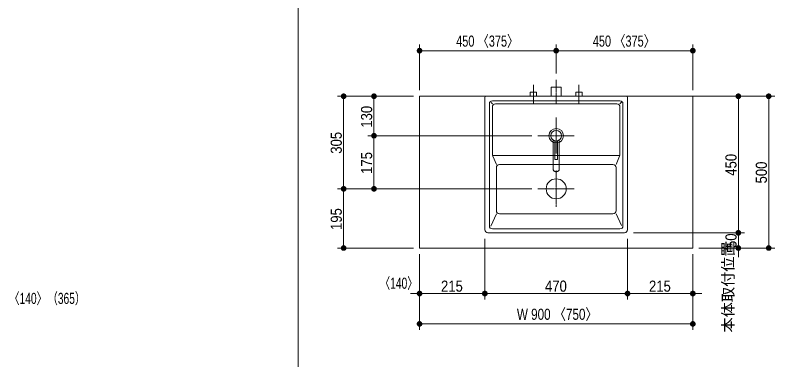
# Model space of a CAD drawing. Units: millimetres, scale not verified. Extents: x -6062 to 6062, y -3045 to 3045.
# Drawn here: x -3949 to -1448, y -738 to 397 of the extents above; entities that cross this region are included whole.
import ezdxf
from ezdxf.enums import TextEntityAlignment as Align

# ---------------------------------------------------------------- set-up
doc = ezdxf.new("R2010")
doc.units = ezdxf.units.MM
doc.header["$LTSCALE"] = 20
doc.linetypes.add('CHAIN1', pattern=[8, 5, -1, 1, -1])
for name, color, linetype, lineweight in [('0-0_1図面枠', 7, 'Continuous', 9), ('0-1_5ボウル・キャビネット', 7, 'Continuous', 9), ('0-2_2寸法-2', 7, 'Continuous', 9), ('0-3_0', 7, 'Continuous', 9), ('0-4_2寸法-1', 7, 'Continuous', 9), ('0-7_4給排水', 7, 'Continuous', 9)]:
    doc.layers.add(name, color=color, linetype=linetype, lineweight=lineweight)
doc.styles.add('ＭＳ Ｐゴシック', font='')
doc.styles.get('ＭＳ Ｐゴシック').set_extended_font_data('MS PGothic')

# ---------------------------------------------------------------- blocks, each defined once
blk = doc.blocks.new('_Dot')
at = {"layer": '0-3_0'}
for p, q in [((-10, 0), (-20, 0)), ((9.78, 2), (-9.78, 2)), ((7.99, 6), (-7.99, 6)), ((9.16, -3.98), (-9.16, -3.98)), ((6, -7.98), (-6, -7.98))]:
    blk.add_line(p, q, dxfattribs=at)
for points in [[(10, 0), (9.92, 1.25), (9.69, 2.49), (9.3, 3.68), (8.76, 4.82), (8.09, 5.88), (7.29, 6.85), (6.37, 7.71), (5.36, 8.44), (4.26, 9.05), (3.09, 9.51), (1.87, 9.82), (0.63, 9.98), (-0.63, 9.98), (-1.87, 9.82), (-3.09, 9.51), (-4.26, 9.05), (-5.36, 8.44), (-6.37, 7.71), (-7.29, 6.85), (-8.09, 5.88), (-8.76, 4.82), (-9.3, 3.68), (-9.69, 2.49), (-9.92, 1.25), (-10, 0), (0, 0)], [(-10, 0), (-9.92, -1.25), (-9.69, -2.49), (-9.3, -3.68), (-8.76, -4.82), (-8.09, -5.88), (-7.29, -6.85), (-6.37, -7.71), (-5.36, -8.44), (-4.26, -9.05), (-3.09, -9.51), (-1.87, -9.82), (-0.63, -9.98), (0.63, -9.98), (1.87, -9.82), (3.09, -9.51), (4.26, -9.05), (5.36, -8.44), (6.37, -7.71), (7.29, -6.85), (8.09, -5.88), (8.76, -4.82), (9.3, -3.68), (9.69, -2.49), (9.92, -1.25), (10, 0), (0, 0)]]:
    blk.add_lwpolyline(points, close=True, dxfattribs=at)
blk = doc.blocks.new('グループ-7')
at = {"layer": '0-7_4給排水', "linetype": 'CHAIN1'}
blk.add_line((-7600, 2100), (-7600, 3700), dxfattribs=at)
at = {"layer": '0-7_4給排水'}
blk.add_lwpolyline([(-7920, 2600), (-7920, 3200), (-7280, 3200), (-7280, 2600)], dxfattribs=at)
blk = doc.blocks.new('グループ-13')
at = {"layer": '0-1_5ボウル・キャビネット'}
for p, q in [((-12300, 2520), (-12300, -6200)), ((-2980, 2600), (-12220, 2600)), ((-2900, -6200), (-2900, 2520)), ((-12000, 2100), (-12000, -5940)), ((-11800, 2100), (-11892.5, 2192.5)), ((-3400, 2300), (-11800, 2300)), ((-3600, 2100), (-11600, 2100)), ((-3400, 2100), (-3300, 2200)), ((-3200, -5940), (-3200, 2100)), ((-11800, 1900), (-11800, -1237.8)), ((-3400, -1237.8), (-3400, 1900)), ((-11775.3, -1357.1), (-11540, -1900)), ((-11754, -1300), (-3406.5, -1300)), ((-3660, -1900), (-3424.7, -1357.1)), ((-3860, -1900), (-11340, -1900)), ((-11540, -2100), (-11540, -4940)), ((-3660, -4940), (-3660, -2100)), ((-11914.6, -5954.3), (-11540, -5140)), ((-11340, -5140), (-3860, -5140)), ((-3660, -5140), (-3299.5, -5923.8)), ((-12100, -6400), (-3100, -6400)), ((-11800, -6140), (-3400, -6140))]:
    blk.add_line(p, q, dxfattribs=at)
at = {"layer": '0-1_5ボウル・キャビネット', "linetype": 'CHAIN1'}
for p, q in [((-7600, -2300), (-7600, -4700)), ((-8800, -3500), (-6400, -3500))]:
    blk.add_line(p, q, dxfattribs=at)
at = {"layer": '0-1_5ボウル・キャビネット'}
blk.add_circle((-7600, -3500), 660, dxfattribs=at)
for centre, radius, start, end in [((-12220, 2520), 80, 90, 180), ((-2980, 2520), 80, 0, 90), ((-11800, 2100), 200, 90, 180), ((-11600, 1900), 200, 90, 180), ((-3600, 1900), 200, 0, 90), ((-3400, 2100), 200, 0, 90), ((-11500, -1237.8), 300, 180, 203.42869), ((-3700, -1237.8), 300, 336.57131, 0), ((-11340, -2100), 200, 90, 180), ((-3860, -2100), 200, 0, 90), ((-11340, -4940), 200, 180, 270), ((-3860, -4940), 200, 270, 0), ((-11800, -5940), 200, 180, 270), ((-3400, -5940), 200, 270, 0), ((-12100, -6200), 200, 180, 270), ((-3100, -6200), 200, 270, 0)]:
    blk.add_arc(centre, radius, start, end, dxfattribs=at)
blk = doc.blocks.new('グループ-19')
at = {"layer": '0-7_4給排水', "linetype": 'CHAIN1'}
for p, q in [((-7600, 1200), (-7600, -1200)), ((-8800, 0), (-6400, 0))]:
    blk.add_line(p, q, dxfattribs=at)
at = {"layer": '0-7_4給排水'}
for points in [[(-7800, -287.2), (-7800, -2217.1), (-7799.2, -2230.8), (-7796.7, -2245), (-7792.3, -2259.2), (-7786, -2273.5), (-7777.7, -2287.4), (-7767.4, -2300.9), (-7755.3, -2313.6), (-7741.4, -2325.4), (-7726.1, -2336), (-7709.4, -2345.3), (-7691.9, -2353.2), (-7673.6, -2359.5), (-7655, -2364.4), (-7636.4, -2367.7), (-7618, -2369.7), (-7600, -2370.3), (-7582, -2369.7), (-7563.6, -2367.7), (-7545, -2364.4), (-7526.4, -2359.5), (-7508.1, -2353.2), (-7490.6, -2345.3), (-7473.9, -2336), (-7458.6, -2325.4), (-7444.7, -2313.6), (-7432.6, -2300.9), (-7422.3, -2287.4), (-7414, -2273.5), (-7407.7, -2259.2), (-7403.3, -2245), (-7400.8, -2230.8), (-7400, -2217.1), (-7400, -287.2)], [(-7680, -340.7), (-7680, -1560), (-7520, -1560), (-7520, -340.7)]]:
    blk.add_lwpolyline(points, dxfattribs=at)
for radius in [480, 350]:
    blk.add_circle((-7600, 0), radius, dxfattribs=at)
blk = doc.blocks.new('止水栓_平面_W75')
at = {"layer": '0-7_4給排水', "linetype": 'CHAIN1'}
for p, q in [((-1500, -500), (-1500, 780)), ((1500, -500), (1500, 780))]:
    blk.add_line(p, q, dxfattribs=at)
at = {"layer": '0-7_4給排水'}
for points in [[(-1710, 0), (-1710, 280), (-1290, 280), (-1290, 0)], [(1290, 0), (1290, 280), (1710, 280), (1710, 0)]]:
    blk.add_lwpolyline(points, dxfattribs=at)

msp = doc.modelspace()

# ---------------------------------------------------------------- linework, layer by layer
at = {"layer": '0-0_1図面枠'}
msp.add_line((-3017.5, 1750), (-3017.5, -2420), dxfattribs=at)
at = {"layer": '0-1_5ボウル・キャビネット'}
msp.add_lwpolyline([(-2617.5, 130), (-1717.5, 130), (-1717.5, -370), (-2617.5, -370)], close=True, dxfattribs=at)
at = {"layer": '0-2_2寸法-2'}
for p, q in [((-2617.5, -390), (-2617.5, -540)), ((-2402.5, -390), (-2402.5, -540)), ((-1932.5, -390), (-1932.5, -540)), ((-1717.5, -390), (-1717.5, -540)), ((-2632.51, -520), (-2647.51, -520)), ((-2402.5, -520), (-2617.5, -520)), ((-2387.49, -520), (-2372.49, -520)), ((-1947.51, -520), (-1962.51, -520)), ((-1932.5, -520), (-1717.5, -520)), ((-1702.49, -520), (-1687.49, -520))]:
    msp.add_line(p, q, dxfattribs=at)
at = {"layer": '0-4_2寸法-1'}
for p, q in [((-2617.5, 150), (-2617.5, 300)), ((-2182.51, 280), (-2602.49, 280)), ((-2167.5, 205), (-2167.5, 300)), ((-2167.5, 205), (-2167.5, 300)), ((-2152.49, 280), (-1732.51, 280)), ((-1717.5, 150), (-1717.5, 300)), ((-2787.5, 130), (-2887.5, 130)), ((-2637.5, 130), (-2787.5, 130)), ((-1912.5, 130), (-1547.5, 130)), ((-1547.5, 130), (-1447.5, 130)), ((-2867.5, -159.99), (-2867.5, 114.99)), ((-2767.5, 15.01), (-2767.5, 114.99)), ((-1567.5, -304.99), (-1567.5, 114.99)), ((-1467.5, -354.99), (-1467.5, 114.99)), ((-2247.5, 0), (-2787.5, 0)), ((-2247.5, 0), (-2787.5, 0)), ((-2767.5, -15.01), (-2767.5, -159.99)), ((-2787.5, -175), (-2887.5, -175)), ((-2787.5, -175), (-2887.5, -175)), ((-2247.5, -175), (-2787.5, -175)), ((-2867.5, -190.01), (-2867.5, -354.99)), ((-1567.5, -304.99), (-1567.5, -289.99)), ((-1912.5, -320), (-1547.5, -320)), ((-1697.5, -320), (-1547.5, -320)), ((-1567.5, -370), (-1567.5, -320)), ((-2402.5, -340), (-2402.5, -540)), ((-1932.5, -340), (-1932.5, -540)), ((-2637.5, -370), (-2887.5, -370)), ((-1697.5, -370), (-1547.5, -370)), ((-1547.5, -370), (-1447.5, -370)), ((-2617.5, -390), (-2617.5, -540)), ((-2402.5, -390), (-2402.5, -540)), ((-1932.5, -390), (-1932.5, -540)), ((-1717.5, -390), (-1717.5, -540)), ((-1567.5, -385.01), (-1567.5, -400.01)), ((-2602.49, -520), (-2417.51, -520)), ((-1947.51, -520), (-2387.49, -520)), ((-1917.49, -520), (-1732.51, -520)), ((-2617.5, -540), (-2617.5, -640)), ((-1717.5, -540), (-1717.5, -640)), ((-1732.51, -620), (-2602.49, -620))]:
    msp.add_line(p, q, dxfattribs=at)

# ---------------------------------------------------------------- block references
at = {"layer": '0-1_5ボウル・キャビネット', "xscale": 0.05, "yscale": 0.05}
msp.add_blockref('グループ-13', (-1787.5, 0), dxfattribs=at)
at = {"layer": '0-2_2寸法-2', "xscale": 0.7503418, "yscale": 0.7503418}
for p in [(-2617.5, -520), (-1932.5, -520)]:
    msp.add_blockref('_Dot', p, dxfattribs=at)
at = {"layer": '0-2_2寸法-2', "xscale": 0.7503418, "yscale": 0.7503418, "rotation": 180}
for p in [(-2402.5, -520), (-1717.5, -520)]:
    msp.add_blockref('_Dot', p, dxfattribs=at)
at = {"layer": '0-4_2寸法-1', "xscale": 0.7503418, "yscale": 0.7503418}
for p, rotation in [((-2617.5, 280), 180), ((-2167.5, 280), 180), ((-2867.5, 130), 90), ((-2767.5, 130), 90), ((-1567.5, 130), 90), ((-1467.5, 130), 90), ((-2767.5, 0), 270), ((-2767.5, 0), 90), ((-2867.5, -175), 270), ((-2867.5, -175), 90), ((-2767.5, -175), 270), ((-1567.5, -320), 270), ((-1567.5, -320), 270), ((-2867.5, -370), 270), ((-1567.5, -370), 90), ((-1467.5, -370), 270), ((-2617.5, -520), 180), ((-2402.5, -520), 180), ((-1932.5, -520), 180), ((-2617.5, -620), 180)]:
    msp.add_blockref('_Dot', p, dxfattribs=dict(at, rotation=rotation))
for p in [(-2167.5, 280), (-1717.5, 280), (-2402.5, -520), (-1932.5, -520), (-1717.5, -520), (-1717.5, -620)]:
    msp.add_blockref('_Dot', p, dxfattribs=at)
at = {"layer": '0-7_4給排水', "xscale": 0.05, "yscale": 0.05}
for name, p in [('グループ-7', (-1787.5, 0)), ('止水栓_平面_W75', (-2167.5, 130)), ('グループ-19', (-1787.5, 0))]:
    msp.add_blockref(name, p, dxfattribs=at)

# ---------------------------------------------------------------- texts
at = {"layer": '0-2_2寸法-2', "style": 'ＭＳ Ｐゴシック'}
msp.add_text('本体取付位置', height=36.66, rotation=90, dxfattribs=at).set_placement((-1572.19, -648.35), align=Align.BOTTOM_LEFT)
at = {"layer": '0-2_2寸法-2', "style": 'ＭＳ Ｐゴシック', "width": 0.7}
for s, p in [('〈140〉', (-2749.1, -515.31)), ('〈140〉（365）', (-3969.77, -565.31))]:
    msp.add_text(s, height=36.69, dxfattribs=at).set_placement(p, align=Align.BOTTOM_LEFT)
at = {"layer": '0-4_2寸法-1', "style": 'ＭＳ Ｐゴシック'}
for s, height, width, p in [('450 〈375〉', 36.66, 0.75, (-2496.82, 282.35)), ('450 〈375〉', 36.66, 0.75, (-2046.82, 282.35)), ('215', 36.66, 0.9, (-2546.89, -524.96)), ('470', 36.66, 0.9, (-2204.39, -524.96)), ('215', 36.66, 0.9, (-1861.89, -524.96)), ('W 900 〈750〉', 36.69, 0.8, (-2296.89, -617.65))]:
    msp.add_text(s, height=height, dxfattribs=dict(at, width=width)).set_placement(p, align=Align.BOTTOM_LEFT)
at = {"layer": '0-4_2寸法-1', "style": 'ＭＳ Ｐゴシック', "width": 0.9}
for s, p in [('130', (-2762.54, 26.39)), ('305', (-2862.54, -59.39)), ('175', (-2762.54, -125.72)), ('450', (-1562.54, -131.89)), ('500', (-1462.54, -157.28)), ('195', (-2862.54, -310.72)), ('50', (-1562.54, -369.98))]:
    msp.add_text(s, height=36.66, rotation=90, dxfattribs=at).set_placement(p, align=Align.BOTTOM_LEFT)

doc.saveas('drawing.dxf')
